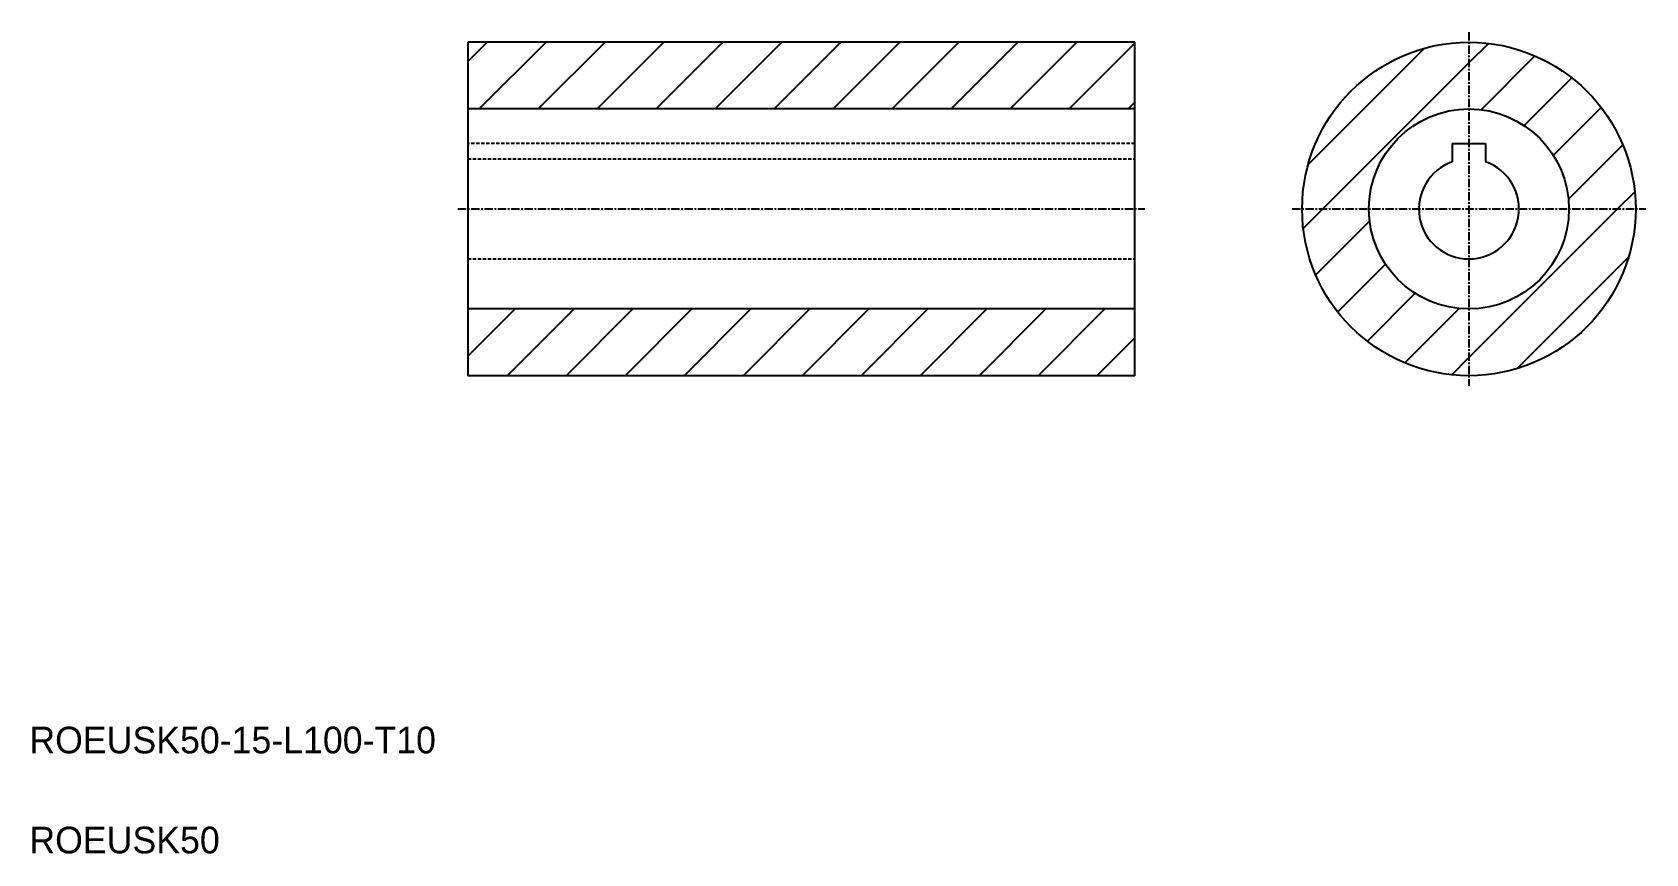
# Model space of a CAD drawing. Extents: x 10 to 252, y 10 to 133.
import ezdxf

# ---------------------------------------------------------------- set-up
doc = ezdxf.new("R2010")
doc.units = 0
doc.linetypes.add('CENTER', pattern=[2, 1.25, -0.25, 0.25, -0.25])
doc.linetypes.add('DASHED', pattern=[0.75, 0.5, -0.25])
doc.layers.get('0').update_dxf_attribs({"linetype": 'CONTINUOUS'})
doc.layers.add('CENTER', color=1, linetype='CENTER')

# ---------------------------------------------------------------- blocks, each defined once
blk = doc.blocks.new('*X2')
at = {"color": 0, "linetype": 'CONTINUOUS'}
for p, q in [((75.71, 128.74), (78.61, 131.64)), ((77.45, 121.64), (87.45, 131.64)), ((86.29, 121.64), (96.29, 131.64)), ((95.13, 121.64), (105.13, 131.64)), ((103.97, 121.64), (113.97, 131.64)), ((112.81, 121.64), (122.81, 131.64)), ((121.64, 121.64), (131.64, 131.64)), ((130.48, 121.64), (140.48, 131.64)), ((139.32, 121.64), (149.32, 131.64)), ((148.16, 121.64), (158.16, 131.64)), ((157, 121.64), (167, 131.64)), ((165.84, 121.64), (175.71, 131.51)), ((201.68, 113.3), (219.13, 130.74)), ((225.78, 128.56), (228.7, 131.47)), ((203.87, 106.64), (225.78, 128.56)), ((227.6, 121.53), (235.67, 129.61)), ((234.06, 119.15), (241.22, 126.31)), ((174.68, 121.64), (175.71, 122.68)), ((238.44, 114.7), (245.61, 121.87)), ((240.71, 108.13), (248.85, 116.27)), ((248.07, 106.64), (250.65, 109.23)), ((200.95, 103.73), (203.87, 106.64)), ((225.78, 84.36), (248.07, 106.64)), ((202.82, 96.76), (210.89, 104.83)), ((232.95, 82.69), (249.73, 99.47)), ((206.12, 91.21), (213.27, 98.37)), ((210.56, 86.81), (217.73, 93.99)), ((75.71, 84.55), (82.81, 91.64)), ((81.64, 81.64), (91.64, 91.64)), ((90.48, 81.64), (100.48, 91.64)), ((99.32, 81.64), (109.32, 91.64)), ((108.16, 81.64), (118.16, 91.64)), ((117, 81.64), (127, 91.64)), ((125.84, 81.64), (135.84, 91.64)), ((134.68, 81.64), (144.68, 91.64)), ((143.52, 81.64), (153.52, 91.64)), ((152.35, 81.64), (162.35, 91.64)), ((161.19, 81.64), (171.19, 91.64)), ((216.15, 83.57), (224.3, 91.72)), ((170.03, 81.64), (175.71, 87.32)), ((223.2, 81.78), (225.78, 84.36))]:
    blk.add_line(p, q, dxfattribs=at)

msp = doc.modelspace()

# ---------------------------------------------------------------- linework, layer by layer
at = {"color": 7, "linetype": 'CONTINUOUS'}
for p, q in [((75.71, 131.64), (75.71, 81.64)), ((175.71, 131.64), (75.71, 131.64)), ((175.71, 81.64), (175.71, 131.64)), ((175.71, 121.64), (75.71, 121.64)), ((223.28, 116.44), (228.28, 116.44)), ((223.28, 116.44), (223.28, 113.71)), ((228.28, 116.44), (228.28, 113.71)), ((175.71, 91.64), (75.71, 91.64)), ((175.71, 81.64), (75.71, 81.64))]:
    msp.add_line(p, q, dxfattribs=at)
at = {"color": 3, "linetype": 'DASHED'}
for p, q in [((175.71, 116.44), (75.71, 116.44)), ((75.71, 114.14), (175.71, 114.14)), ((75.71, 99.14), (175.71, 99.14))]:
    msp.add_line(p, q, dxfattribs=at)
msp.add_line((75.71, 106.64), (75.71, 106.64))
at = {"color": 7, "linetype": 'CONTINUOUS'}
for radius in [25, 15]:
    msp.add_circle((225.78, 106.64), radius, dxfattribs=at)
msp.add_arc((225.78, 106.64), 7.5, 109.4712, 70.5288, dxfattribs=at)
at = {"layer": 'CENTER', "color": 1, "linetype": 'CENTER'}
for p, q in [((225.78, 133.14), (225.78, 80.14)), ((74.21, 106.64), (177.21, 106.64)), ((199.28, 106.64), (252.28, 106.64))]:
    msp.add_line(p, q, dxfattribs=at)

# ---------------------------------------------------------------- block references
at = {"color": 3, "linetype": 'CONTINUOUS'}
msp.add_blockref('*X2', (0, 0), dxfattribs=at)

# ---------------------------------------------------------------- texts
at = {"color": 7, "linetype": 'CONTINUOUS'}
for s, p in [('ROEUSK50-15-L100-T10', (10, 25)), ('ROEUSK50', (10, 10))]:
    msp.add_text(s, height=4, dxfattribs=at).set_placement(p)

doc.saveas('drawing.dxf')
